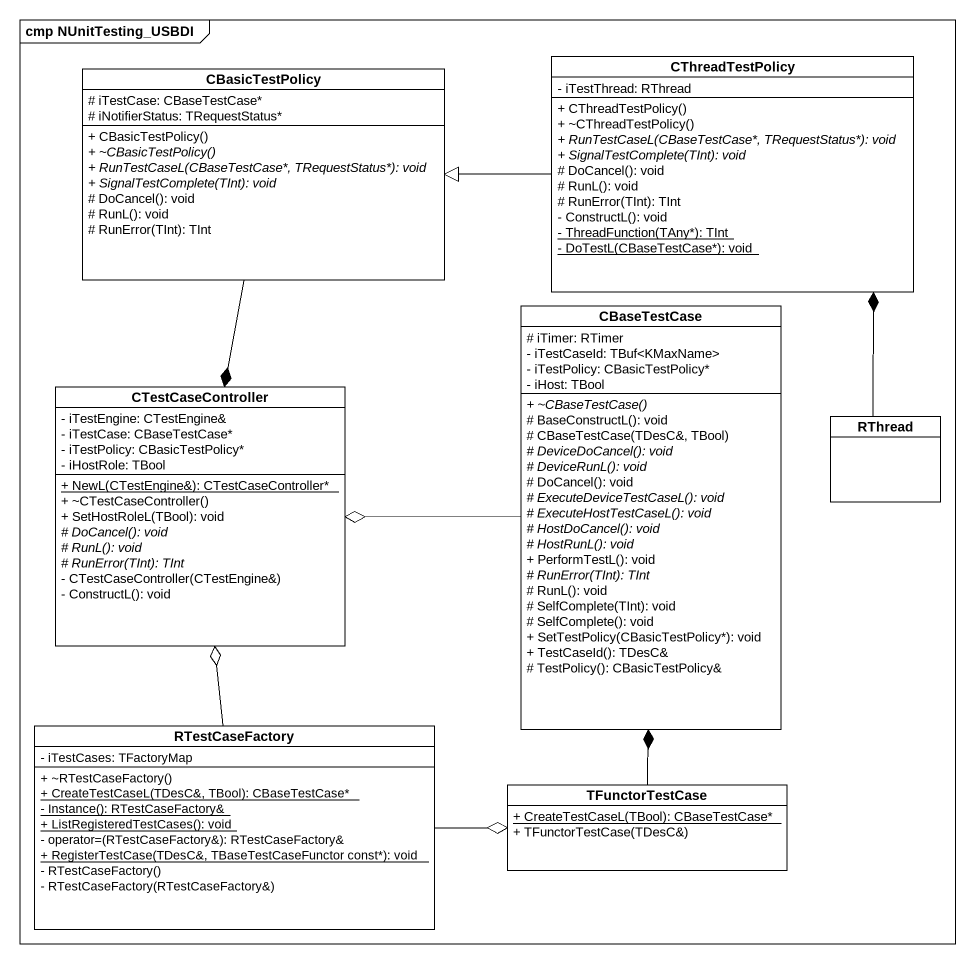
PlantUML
@startuml
mainframe cmp NUnitTesting_USBDI
hide circle
hide empty members
skinparam classAttributeIconSize 0
class CBasicTestPolicy {
  # iTestCase: CBaseTestCase*
  # iNotifierStatus: TRequestStatus*
  + CBasicTestPolicy()
  {abstract} + ~CBasicTestPolicy()
  {abstract} + RunTestCaseL(CBaseTestCase*, TRequestStatus*): void
  {abstract} + SignalTestComplete(TInt): void
  # DoCancel(): void
  # RunL(): void
  # RunError(TInt): TInt
}
class CThreadTestPolicy {
  - iTestThread: RThread
  + CThreadTestPolicy()
  + ~CThreadTestPolicy()
  {abstract} + RunTestCaseL(CBaseTestCase*, TRequestStatus*): void
  {abstract} + SignalTestComplete(TInt): void
  # DoCancel(): void
  # RunL(): void
  # RunError(TInt): TInt
  - ConstructL(): void
  {static} - ThreadFunction(TAny*): TInt
  {static} - DoTestL(CBaseTestCase*): void
}
class CBaseTestCase {
  # iTimer: RTimer
  - iTestCaseId: TBuf<KMaxName>
  - iTestPolicy: CBasicTestPolicy*
  - iHost: TBool
  {abstract} + ~CBaseTestCase()
  # BaseConstructL(): void
  # CBaseTestCase(TDesC&, TBool)
  {abstract} # DeviceDoCancel(): void
  {abstract} # DeviceRunL(): void
  # DoCancel(): void
  {abstract} # ExecuteDeviceTestCaseL(): void
  {abstract} # ExecuteHostTestCaseL(): void
  {abstract} # HostDoCancel(): void
  {abstract} # HostRunL(): void
  + PerformTestL(): void
  {abstract} # RunError(TInt): TInt
  # RunL(): void
  # SelfComplete(TInt): void
  # SelfComplete(): void
  + SetTestPolicy(CBasicTestPolicy*): void
  + TestCaseId(): TDesC&
  # TestPolicy(): CBasicTestPolicy&
}
class CTestCaseController {
  - iTestEngine: CTestEngine&
  - iTestCase: CBaseTestCase*
  - iTestPolicy: CBasicTestPolicy*
  - iHostRole: TBool
  {static} + NewL(CTestEngine&): CTestCaseController*
  + ~CTestCaseController()
  + SetHostRoleL(TBool): void
  {abstract} # DoCancel(): void
  {abstract} # RunL(): void
  {abstract} # RunError(TInt): TInt
  - CTestCaseController(CTestEngine&)
  - ConstructL(): void
}
class RThread
class RTestCaseFactory {
  - iTestCases: TFactoryMap
  + ~RTestCaseFactory()
  {static} + CreateTestCaseL(TDesC&, TBool): CBaseTestCase*
  {static} - Instance(): RTestCaseFactory&
  {static} + ListRegisteredTestCases(): void
  - operator=(RTestCaseFactory&): RTestCaseFactory&
  {static} + RegisterTestCase(TDesC&, TBaseTestCaseFunctor const*): void
  - RTestCaseFactory()
  - RTestCaseFactory(RTestCaseFactory&)
}
class TFunctorTestCase {
  {static} + CreateTestCaseL(TBool): CBaseTestCase*
  + TFunctorTestCase(TDesC&)
}
CBasicTestPolicy --* CTestCaseController
CThreadTestPolicy -left-|> CBasicTestPolicy
CBaseTestCase -left-o CTestCaseController
RThread -up-* CThreadTestPolicy
RTestCaseFactory -up-o CTestCaseController
RTestCaseFactory -right-o TFunctorTestCase
TFunctorTestCase -up-* CBaseTestCase
@enduml
